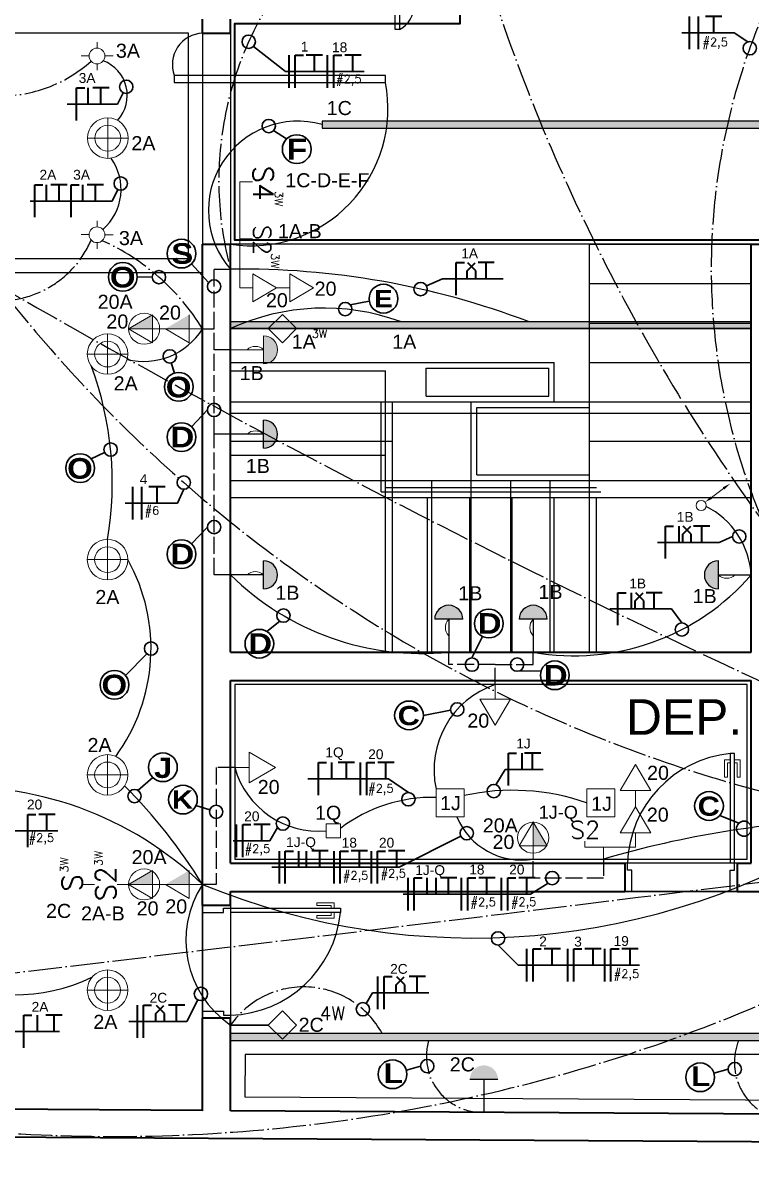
# Model space of a CAD drawing. Header units: millimetres. Extents: x 20625 to 81245, y 3427 to 18613.
# Drawn here: x 66954 to 67471, y 17053 to 17858 of the extents above; entities that cross this region are included whole.
import ezdxf
from ezdxf.enums import TextEntityAlignment as Align

# ---------------------------------------------------------------- set-up
doc = ezdxf.new("R2010")
doc.units = ezdxf.units.MM
doc.linetypes.add('ACAD_ISO02W100', pattern=[15, 12, -3])
doc.linetypes.add('ACAD_ISO04W100', pattern=[30, 24, -3, 0, -3])
for name, color, linetype, lineweight in [('01', 1, 'Continuous', 9), ('EJEL05130C', 130, 'Continuous', 30), ('EJEL0550C', 50, 'Continuous', 35), ('EJEL0580C', 80, 'Continuous', 9), ('EJEL25170C', 170, 'Continuous', 25), ('EJEL25170T', 170, 'ACAD_ISO02W100', 25), ('EJEL25170TP', 10, 'ACAD_ISO04W100', 25), ('EJEL3040C', 40, 'Continuous', 9)]:
    doc.layers.add(name, color=color, linetype=linetype, lineweight=lineweight)
for name, color, linetype in [('1-ARQ-DEMOLIR', 12, 'Continuous'), ('2-TXT-A', 7, 'Continuous'), ('3-ESPEC', 14, 'Continuous'), ('ARQ-1-ILUMINAÇÃO', 2, 'Continuous'), ('ARQ-1-TRACEJADO', 20, 'Continuous'), ('ARQ-1-VISTA-01', 1, 'Continuous'), ('ARQ-4-TXT-02', 1, 'Continuous'), ('TOP', 4, 'Continuous')]:
    doc.layers.add(name, color=color, linetype=linetype)
doc.layers.add('ARQ-1-CONSTRUÇÃO', color=7, linetype='Continuous', true_color=0x4554a5)
doc.styles.add('M_abG50', font='', dxfattribs={"width": 1.1, "height": 0.13})
doc.styles.add('ROMANSI', font='RomanS')
doc.styles.add('RSA', font='arial.ttf')
doc.styles.add('SR60', font='simplex', dxfattribs={"height": 0.15})
doc.styles.add('SR80', font='SIMPLEX', dxfattribs={"height": 0.1})
doc.styles.get('M_abG50').set_extended_font_data('Arial Black')

# ---------------------------------------------------------------- blocks, each defined once
blk = doc.blocks.new('ytfytf')
at = {"layer": 'EJEL0580C'}
for p, q in [((0, 236), (0, 134)), ((-134, 4), (-269, 4)), ((274, 0), (134, 0)), ((0, -134), (0, -240))]:
    blk.add_line(p, q, dxfattribs=at)
blk.add_circle((0, 0), 134, dxfattribs=at)
blk = doc.blocks.new('A$C358D43A7')
at = {"layer": 'EJEL0580C'}
for p, q in [((0, 0), (0, 16.9)), ((0, 16.9), (0, -16.9)), ((0, 16.9), (28.7, 0)), ((0, 0), (-15.9, 0)), ((28.7, 0), (0, -16.9))]:
    blk.add_line(p, q, dxfattribs=at)
blk = doc.blocks.new('YTFTYF')
at = {"layer": 'EJEL0580C'}
for radius in [5.5, 3.5]:
    blk.add_circle((0, 0), radius, dxfattribs=at)
blk = doc.blocks.new('guygyug')
at = {"layer": 'EJEL0580C'}
for p, q in [((0, -189), (0, 189)), ((189, 0), (-189, 0))]:
    blk.add_line(p, q, dxfattribs=at)
at = {"layer": 'EJEL3040C', "xscale": 34.45206340576645, "yscale": 34.45206340576645, "zscale": 34.45206340576645}
blk.add_blockref('YTFTYF', (0, 0), dxfattribs=at)
blk = doc.blocks.new('arandela')
at = {"layer": 'EJEL0580C'}
h = blk.add_hatch(color=256, dxfattribs=at)
h.dxf.hatch_style = 1
h.paths.add_polyline_path([(185687.41, 52504.8, 1), (185687.41, 52524.76)])
h = blk.add_hatch(color=256, dxfattribs=at)
h.dxf.hatch_style = 1
h.paths.add_polyline_path([(185687.41, 52504.8, 1), (185687.41, 52524.76)])
for p, q in [((185687.41, 52504.8), (185687.41, 52524.76)), ((185687.41, 52504.8), (185687.41, 52524.76)), ((185687.41, 52514.78), (185664.01, 52514.78)), ((185687.41, 52514.78), (185664.01, 52514.78))]:
    blk.add_line(p, q, dxfattribs=at)
for centre, radius, start, end in [((185687.41, 52514.78), 9.98, 270, 90), ((185687.41, 52514.78), 9.98, 270, 90), ((185681.56, 52508.83), 8.35, 45.52171, 134.47829)]:
    blk.add_arc(centre, radius, start, end, dxfattribs=at)
blk = doc.blocks.new('20A')
at = {"layer": 'EJEL0580C'}
h = blk.add_hatch(color=256, dxfattribs=at)
h.dxf.hatch_style = 1
h.paths.add_polyline_path([(186237.21, 52208.46), (186237.21, 52218.43), (186220.31, 52208.46)])
for p, q in [((186220.31, 52208.46), (186237.21, 52218.43)), ((186237.21, 52198.49), (186237.21, 52218.43)), ((186246.56, 52208.46), (186219.93, 52208.46)), ((186237.21, 52198.49), (186220.31, 52208.46)), ((186237.21, 52208.46), (186246.56, 52208.46)), ((186237.21, 52208.46), (186237.21, 52198.49))]:
    blk.add_line(p, q, dxfattribs=at)
blk.add_circle((186231.36, 52208.46), 11.04, dxfattribs=at)
blk = doc.blocks.new('duas emoilhadas')
at = {"layer": 'EJEL0580C'}
h = blk.add_hatch(color=256, dxfattribs=at)
h.dxf.hatch_style = 1
h.paths.add_polyline_path([(185341.01, 52808.34), (185350.99, 52808.34), (185341.01, 52825.24)])
h = blk.add_hatch(color=256, dxfattribs=at)
h.dxf.hatch_style = 1
h.paths.add_polyline_path([(185341.01, 52782.09), (185350.99, 52782.09), (185341.01, 52798.99)])
for p, q in [((185331.04, 52808.34), (185341.01, 52825.24)), ((185341.01, 52825.24), (185350.99, 52808.34)), ((185341.01, 52808.34), (185341.01, 52825.24)), ((185341.01, 52808.34), (185331.04, 52808.34)), ((185331.04, 52808.34), (185350.99, 52808.34)), ((185341.01, 52808.34), (185341.01, 52798.99)), ((185331.04, 52782.09), (185341.01, 52798.99)), ((185341.01, 52782.09), (185341.01, 52798.99)), ((185341.01, 52782.09), (185331.04, 52782.09)), ((185331.04, 52782.09), (185350.99, 52782.09)), ((185341.01, 52782.09), (185341.01, 52772.74))]:
    blk.add_line(p, q, dxfattribs=at)
blk.add_circle((185341.01, 52814.19), 11.04, dxfattribs=at)
blk = doc.blocks.new('A$C5CDA3447')
at = {"layer": 'EJEL0580C'}
blk.add_line((6.6, 0), (-6.6, 0), dxfattribs=at)
at = {"layer": 'EJEL0580C', "style": 'SR80'}
blk.add_text('S', height=21.2, rotation=270, dxfattribs=at).set_placement((6.6, 7.4))
blk = doc.blocks.new('duas tug media um simples e 2 3w')
at = {"layer": 'EJEL0580C'}
blk.add_line((185591.52, 52134.78), (185583.48, 52134.78), dxfattribs=at)
at = {"layer": 'EJEL0580C', "xscale": 0.67988, "yscale": 0.67988, "zscale": 0.67988, "rotation": 180}
blk.add_blockref('A$C5CDA3447', (185562.92, 52134.78), dxfattribs=at)
at = {"layer": 'EJEL25170T', "color": 240, "true_color": 0xed1f24, "rotation": 90}
blk.add_blockref('duas emoilhadas', (238416.75, -133206.23), dxfattribs=at)
at = {"layer": 'EJEL0580C'}
for s, height, style, p in [('3W', 5.755, 'SR60', (185572.98, 52147.9)), ('S2', 14.387, 'SR80', (185582.5, 52122.89))]:
    blk.add_text(s, height=height, rotation=90, dxfattribs=dict(at, style=style)).set_placement(p)
blk = doc.blocks.new('duas tugs baixas')
at = {"layer": 'EJEL0580C'}
blk.add_line((185944.77, 52189.99), (185944.77, 52191.17), dxfattribs=at)
at = {"layer": 'EJEL0580C', "xscale": 0.645886, "yscale": 0.645886, "zscale": 0.645886, "rotation": 90}
for p in [(185944.77, 52201.42), (185944.77, 52171.46)]:
    blk.add_blockref('A$C358D43A7', p, dxfattribs=at)
blk = doc.blocks.new('T')
at = {"layer": 'EJEL0550C', "ltscale": 0.015}
for p, q in [((10876.14, 7766.04), (10864.57, 7766.04)), ((10870.35, 7754.46), (10870.35, 7766.04))]:
    blk.add_line(p, q, dxfattribs=at)
blk = doc.blocks.new('L')
at = {"layer": 'EJEL0550C', "ltscale": 0.015}
for p, q in [((10856.71, 7742.87), (10856.71, 7766.02)), ((10856.71, 7766.02), (10862.49, 7766.02))]:
    blk.add_line(p, q, dxfattribs=at)
blk = doc.blocks.new('RETORNO CRUZADO')
at = {"layer": 'EJEL0550C', "ltscale": 0.015}
for p, q in [((13746.71, 16801.42), (13753.73, 16808.44)), ((13754.23, 16801.42), (13747.21, 16808.44)), ((13746.71, 16794.4), (13746.71, 16801.42)), ((13754.23, 16794.4), (13754.23, 16801.42))]:
    blk.add_line(p, q, dxfattribs=at)
blk = doc.blocks.new('A$C633F4938')
at = {"layer": 'EJEL0580C', "linetype": 'ByBlock', "lineweight": -2}
blk.add_line((10.5, 8.1), (22.8, 17.5), dxfattribs=at)
at = {"layer": 'EJEL0580C'}
blk.add_circle((0, 0), 5.13, dxfattribs=at)
for points in [[(21.9, 18.6), (29.5, 22.3), (23.6, 16.4)], [(11.3, 7), (3.7, 3.3), (9.6, 9.2)]]:
    blk.add_solid(points, dxfattribs=at)

msp = doc.modelspace()

# ---------------------------------------------------------------- hatches: boundary and pattern name
at = {"true_color": 0x58ba48}
h = msp.add_hatch(color=85, dxfattribs=at)
h.dxf.hatch_style = 1
h.paths.add_polyline_path([(68860.12, 17139.84), (67101.26, 17139.84), (67101.26, 17134.84), (68860.12, 17134.84)])
h = msp.add_hatch(color=85, dxfattribs=at)
h.dxf.hatch_style = 1
h.paths.add_polyline_path([(68860.12, 17139.84), (67101.26, 17139.84), (67101.26, 17134.84), (68860.12, 17134.84)])
at = {"layer": '1-ARQ-DEMOLIR', "true_color": 0xd63dce, "transparency": 33554559}
h = msp.add_hatch(color=213, dxfattribs=at)
h.dxf.hatch_style = 1
h.paths.add_polyline_path([(67166.26, 17788.3), (67166.26, 17783.3), (68166.26, 17783.3), (68166.26, 17788.3)])
h = msp.add_hatch(color=213, dxfattribs=at)
h.dxf.hatch_style = 1
h.paths.add_polyline_path([(67166.26, 17788.3), (67166.26, 17783.3), (68166.26, 17783.3), (68166.26, 17788.3)])
at = {"layer": '1-ARQ-DEMOLIR', "true_color": 0x4d759d}
h = msp.add_hatch(color=155, dxfattribs=at)
h.dxf.hatch_style = 1
h.paths.add_polyline_path([(67471.26, 17645.8), (67143.06, 17645.8), (67148.06, 17640.8), (67471.26, 17640.8)])
h.paths.add_polyline_path([(67143.06, 17645.8), (67132.99, 17645.8), (67127.99, 17640.8), (67148.06, 17640.8)])
h.paths.add_polyline_path([(67132.99, 17645.8), (67101.26, 17645.8), (67101.26, 17640.8), (67127.99, 17640.8)])
h.paths.add_polyline_path([(67099.49, 17637.74), (67121.59, 17637.74), (67121.59, 17658.35), (67099.49, 17658.35)], flags=9)
h = msp.add_hatch(color=155, dxfattribs=at)
h.dxf.hatch_style = 1
h.paths.add_polyline_path([(67471.26, 17645.8), (67143.06, 17645.8), (67148.06, 17640.8), (67471.26, 17640.8)])
h.paths.add_polyline_path([(67143.06, 17645.8), (67132.99, 17645.8), (67127.99, 17640.8), (67148.06, 17640.8)])
h.paths.add_polyline_path([(67132.99, 17645.8), (67101.26, 17645.8), (67101.26, 17640.8), (67127.99, 17640.8)])
h.paths.add_polyline_path([(67099.49, 17637.74), (67121.59, 17637.74), (67121.59, 17658.35), (67099.49, 17658.35)], flags=9)
at = {"layer": '1-ARQ-DEMOLIR', "true_color": 0x939598}
h = msp.add_hatch(color=252, dxfattribs=at)
h.dxf.hatch_style = 1
h.paths.add_polyline_path([(67124.65, 17555.82, 1), (67124.65, 17575.78)])
h = msp.add_hatch(color=252, dxfattribs=at)
h.dxf.hatch_style = 1
h.paths.add_polyline_path([(67124.65, 17555.82, 1), (67124.65, 17575.78)])
h = msp.add_hatch(color=252, dxfattribs=at)
h.dxf.hatch_style = 1
h.paths.add_polyline_path([(67124.65, 17455.82, 1), (67124.65, 17475.78)])
h = msp.add_hatch(color=252, dxfattribs=at)
h.dxf.hatch_style = 1
h.paths.add_polyline_path([(67124.65, 17455.82, 1), (67124.65, 17475.78)])
h = msp.add_hatch(color=252, dxfattribs=at)
h.dxf.hatch_style = 1
h.paths.add_polyline_path([(67447.86, 17455.82, -1), (67447.86, 17475.78)])
h = msp.add_hatch(color=252, dxfattribs=at)
h.dxf.hatch_style = 1
h.paths.add_polyline_path([(67447.86, 17455.82, -1), (67447.86, 17475.78)])
h = msp.add_hatch(color=252, dxfattribs=at)
h.dxf.hatch_style = 1
h.paths.add_polyline_path([(67266.24, 17434.2, 1), (67246.27, 17434.2)])
h = msp.add_hatch(color=252, dxfattribs=at)
h.dxf.hatch_style = 1
h.paths.add_polyline_path([(67266.24, 17434.2, 1), (67246.27, 17434.2)])
h = msp.add_hatch(color=252, dxfattribs=at)
h.dxf.hatch_style = 1
h.paths.add_polyline_path([(67326.24, 17434.2, 1), (67306.27, 17434.2)])
h = msp.add_hatch(color=252, dxfattribs=at)
h.dxf.hatch_style = 1
h.paths.add_polyline_path([(67326.24, 17434.2, 1), (67306.27, 17434.2)])
at = {"layer": '3-ESPEC', "true_color": 0x939598}
h = msp.add_hatch(color=252, dxfattribs=at)
h.dxf.hatch_style = 1
h.paths.add_polyline_path([(67291.25, 17107.19, 1), (67271.29, 17107.19)])
at = {"layer": 'EJEL0580C'}
h = msp.add_hatch(color=256, dxfattribs=at)
h.dxf.hatch_style = 1
h.paths.add_polyline_path([(67124.65, 17555.82, 1), (67124.65, 17575.78)])
h = msp.add_hatch(color=256, dxfattribs=at)
h.dxf.hatch_style = 1
h.paths.add_polyline_path([(67124.65, 17555.82, 1), (67124.65, 17575.78)])
h = msp.add_hatch(color=256, dxfattribs=at)
h.dxf.hatch_style = 1
h.paths.add_polyline_path([(67124.65, 17455.82, 1), (67124.65, 17475.78)])
h = msp.add_hatch(color=256, dxfattribs=at)
h.dxf.hatch_style = 1
h.paths.add_polyline_path([(67124.65, 17455.82, 1), (67124.65, 17475.78)])
h = msp.add_hatch(color=256, dxfattribs=at)
h.dxf.hatch_style = 1
h.paths.add_polyline_path([(67447.86, 17475.78, 1), (67447.86, 17455.82)])
h = msp.add_hatch(color=256, dxfattribs=at)
h.dxf.hatch_style = 1
h.paths.add_polyline_path([(67447.86, 17475.78, 1), (67447.86, 17455.82)])
h = msp.add_hatch(color=256, dxfattribs=at)
h.dxf.hatch_style = 1
h.paths.add_polyline_path([(67266.24, 17434.2, 1), (67246.27, 17434.2)])
h = msp.add_hatch(color=256, dxfattribs=at)
h.dxf.hatch_style = 1
h.paths.add_polyline_path([(67266.24, 17434.2, 1), (67246.27, 17434.2)])
h = msp.add_hatch(color=256, dxfattribs=at)
h.dxf.hatch_style = 1
h.paths.add_polyline_path([(67326.24, 17434.2, 1), (67306.27, 17434.2)])
h = msp.add_hatch(color=256, dxfattribs=at)
h.dxf.hatch_style = 1
h.paths.add_polyline_path([(67291.25, 17107.19, 1), (67271.29, 17107.19)])

# ---------------------------------------------------------------- linework, layer by layer
at = {"color": 85, "true_color": 0x58ba48}
msp.add_line((67101.26, 17134.84), (68860.49, 17134.84), dxfattribs=at)
msp.add_line((67101.26, 17134.84), (68860.49, 17134.84), dxfattribs=at)
msp.add_line((67101.26, 17134.84), (68860.49, 17134.84), dxfattribs=at)
msp.add_lwpolyline([(67101.26, 17134.84), (68860.12, 17134.84), (68860.12, 17139.84), (67101.26, 17139.84)], close=True, dxfattribs=at)
at = {"layer": '01', "color": 252, "true_color": 0x939598}
for points in [[(67456.26, 17332.3), (67454.26, 17332.3), (67454.26, 17322.05), (67452.26, 17322.05), (67452.26, 17334.3), (67456.26, 17334.3)], [(67459.26, 17332.3), (67461.26, 17332.3), (67461.26, 17322.05), (67463.26, 17322.05), (67463.26, 17334.3), (67459.26, 17334.3)], [(67172.76, 17228.8), (67172.76, 17230.8), (67162.51, 17230.8), (67162.51, 17232.8), (67174.76, 17232.8), (67174.76, 17228.8)], [(67172.76, 17225.8), (67172.76, 17223.8), (67162.51, 17223.8), (67162.51, 17221.8), (67174.76, 17221.8), (67174.76, 17225.8)]]:
    msp.add_lwpolyline(points, dxfattribs=at)
at = {"layer": '1-ARQ-DEMOLIR', "color": 155, "true_color": 0x4d759d}
msp.add_line((67101.26, 17640.8), (67471.26, 17640.8), dxfattribs=at)
msp.add_line((67101.26, 17640.8), (67471.26, 17640.8), dxfattribs=at)
at = {"layer": '1-ARQ-DEMOLIR', "color": 252, "true_color": 0x939598}
for p, q in [((67124.65, 17555.82), (67124.65, 17575.78)), ((67124.65, 17555.82), (67124.65, 17575.78)), ((67124.65, 17565.8), (67101.26, 17565.8)), ((67124.65, 17565.8), (67101.26, 17565.8)), ((67124.65, 17455.82), (67124.65, 17475.78)), ((67124.65, 17455.82), (67124.65, 17475.78)), ((67447.86, 17455.82), (67447.86, 17475.78)), ((67447.86, 17455.82), (67447.86, 17475.78)), ((67124.65, 17465.8), (67101.26, 17465.8)), ((67124.65, 17465.8), (67101.26, 17465.8)), ((67447.86, 17465.8), (67471.26, 17465.8)), ((67447.86, 17465.8), (67471.26, 17465.8)), ((67266.24, 17434.2), (67246.27, 17434.2)), ((67266.24, 17434.2), (67246.27, 17434.2)), ((67256.26, 17434.2), (67256.26, 17410.8)), ((67256.26, 17434.2), (67256.26, 17410.8)), ((67326.24, 17434.2), (67306.27, 17434.2)), ((67326.24, 17434.2), (67306.27, 17434.2)), ((67316.26, 17434.2), (67316.26, 17410.8)), ((67316.26, 17434.2), (67316.26, 17410.8))]:
    msp.add_line(p, q, dxfattribs=at)
at = {"layer": '1-ARQ-DEMOLIR', "color": 213, "true_color": 0xd63dce, "transparency": 33554559}
msp.add_lwpolyline([(67166.26, 17783.3), (68166.26, 17783.3), (68166.26, 17788.3), (67166.26, 17788.3)], close=True, dxfattribs=at)
at = {"layer": '1-ARQ-DEMOLIR', "color": 155, "true_color": 0x4d759d}
msp.add_lwpolyline([(67471.26, 17640.8), (67101.26, 17640.8), (67101.26, 17645.8), (67471.26, 17645.8)], close=True, dxfattribs=at)
msp.add_lwpolyline([(67471.26, 17640.8), (67101.26, 17640.8), (67101.26, 17645.8), (67471.26, 17645.8)], close=True, dxfattribs=at)
at = {"layer": '1-ARQ-DEMOLIR', "color": 252, "true_color": 0x939598}
for centre, start, end in [((67124.65, 17565.8), 270, 90), ((67124.65, 17565.8), 270, 90), ((67124.65, 17465.8), 270, 90), ((67124.65, 17465.8), 270, 90), ((67447.86, 17465.8), 90, 270), ((67447.86, 17465.8), 90, 270), ((67256.26, 17434.2), 0, 180), ((67256.26, 17434.2), 0, 180), ((67316.26, 17434.2), 0, 180), ((67316.26, 17434.2), 0, 180)]:
    msp.add_arc(centre, 9.98, start, end, dxfattribs=at)
at = {"layer": '3-ESPEC', "color": 252, "true_color": 0x939598}
for p, q in [((67101.26, 17640.8), (67127.99, 17640.8)), ((67291.25, 17107.19), (67271.29, 17107.19)), ((67291.25, 17107.19), (67271.29, 17107.19)), ((67281.27, 17107.19), (67281.27, 17083.79))]:
    msp.add_line(p, q, dxfattribs=at)
at = {"layer": 'ARQ-1-CONSTRUÇÃO', "color": 252, "true_color": 0x939598}
msp.add_line((67471.26, 17700.8), (67101.26, 17700.76), dxfattribs=at)
at = {"layer": 'ARQ-1-ILUMINAÇÃO', "color": 252, "true_color": 0x939598}
msp.add_lwpolyline([(67104.26, 17263.8), (67468.26, 17263.8), (67468.26, 17387.8), (67104.26, 17387.8)], close=True, dxfattribs=at)
at = {"layer": 'ARQ-1-TRACEJADO', "color": 252, "true_color": 0x939598}
for p, q in [((67356.26, 17410.8), (67356.26, 17700.8)), ((67356.26, 17700.8), (67471.26, 17700.8)), ((67356.26, 17672.8), (67471.26, 17672.8)), ((67356.26, 17644.8), (67471.26, 17644.8)), ((67356.26, 17616.8), (67471.26, 17616.8)), ((67356.26, 17588.8), (67471.26, 17588.8)), ((67356.26, 17560.8), (67471.26, 17560.8)), ((67272.26, 17532.8), (67471.26, 17532.8)), ((67272.26, 17527.8), (67361.26, 17527.8)), ((67300.26, 17410.8), (67300.26, 17532.8)), ((67328.26, 17410.8), (67328.26, 17532.8)), ((67272.26, 17524.8), (67364.26, 17524.8))]:
    msp.add_line(p, q, dxfattribs=at)
for centre, radius, start, end in [((67213.15, 17869.63), 18.14, 296.54474, 3.57967), ((67082.19, 17828.47), 22.31, 92.40273, 200.21713), ((67115.59, 17797.16), 97.46, 261.54208, 11.00398), ((67464.1, 17258.3), 80.88, 95.56431, 178.22873), ((67098.76, 17233.64), 80.88, 271.77127, 354.43569)]:
    msp.add_arc(centre, radius, start, end, dxfattribs=at)
at = {"layer": 'ARQ-1-VISTA-01', "color": 252, "true_color": 0x939598}
for p, q in [((67071.26, 17850.76), (66202.37, 17850.76)), ((66202.31, 17680.76), (67081.26, 17680.76)), ((66202.31, 17680.76), (67081.26, 17680.76)), ((66232.31, 17680.76), (67081.26, 17680.76)), ((67101.26, 17616.8), (67331.26, 17616.8)), ((67331.26, 17588.8), (67331.26, 17616.8)), ((67101.26, 17610.8), (67211.26, 17610.8)), ((67101.26, 17610.8), (67211.26, 17610.8)), ((67211.26, 17410.8), (67211.26, 17610.8)), ((67211.26, 17410.8), (67211.26, 17610.8)), ((67240.26, 17592.8), (67240.26, 17612.8)), ((67240.26, 17612.8), (67327.26, 17612.8)), ((67327.26, 17592.8), (67327.26, 17612.8)), ((67240.26, 17592.8), (67327.26, 17592.8)), ((67101.26, 17588.8), (67356.26, 17588.8)), ((67208.26, 17524.8), (67208.26, 17588.8)), ((67211.26, 17527.8), (67211.26, 17588.8)), ((67216.26, 17410.8), (67216.26, 17588.8)), ((67272.26, 17410.8), (67272.26, 17588.8)), ((67276.26, 17536.8), (67276.26, 17584.8)), ((67276.26, 17584.8), (67356.26, 17584.8)), ((67101.26, 17580.8), (67471.26, 17580.8)), ((67101.26, 17580.8), (67471.26, 17580.8)), ((67101.26, 17560.8), (67216.26, 17560.8)), ((67101.26, 17550.8), (67211.26, 17550.8)), ((67101.26, 17550.8), (67211.26, 17550.8)), ((67276.26, 17536.8), (67356.26, 17536.8)), ((67101.26, 17532.8), (67272.26, 17532.8)), ((67211.26, 17527.8), (67272.26, 17527.8)), ((67244.26, 17410.8), (67244.26, 17532.8)), ((67101.26, 17520.8), (67471.26, 17520.8)), ((67101.26, 17520.8), (67471.26, 17520.8)), ((67208.26, 17524.8), (67272.26, 17524.8)), ((67241.26, 17410.8), (67241.26, 17520.8)), ((67241.26, 17410.8), (67241.26, 17520.8)), ((67271.26, 17410.8), (67271.26, 17520.8)), ((67271.26, 17410.8), (67271.26, 17520.8)), ((67301.26, 17410.8), (67301.26, 17520.8)), ((67301.26, 17410.8), (67301.26, 17520.8)), ((67331.26, 17410.8), (67331.26, 17520.8)), ((67331.26, 17410.8), (67331.26, 17520.8)), ((67361.26, 17410.8), (67361.26, 17520.8)), ((67361.26, 17410.8), (67361.26, 17520.8))]:
    msp.add_line(p, q, dxfattribs=at)
for points in [[(66209.07, 17850.76), (66209.07, 17690.76), (67071.26, 17690.76)], [(66522.03, 17690.76), (67071.26, 17690.76), (67071.26, 17850.76), (66522.03, 17850.76)], [(66522.03, 17690.76), (67071.26, 17690.76), (67071.26, 17850.76), (66522.03, 17850.76)], [(67071.26, 17690.76), (67071.26, 17850.76)]]:
    msp.add_lwpolyline(points, dxfattribs=at)
msp.add_lwpolyline([(67111.5, 17124.84), (67111.32, 17094.78), (68850.18, 17084.45), (68850.43, 17124.84)], close=True, dxfattribs=at)
msp.add_lwpolyline([(67111.5, 17124.84), (67111.32, 17094.78), (68850.18, 17084.45), (68850.43, 17124.84)], close=True, dxfattribs=at)
msp.add_lwpolyline([(67111.5, 17124.84), (67111.32, 17094.78), (68850.18, 17084.45), (68850.43, 17124.84)], close=True, dxfattribs=at)
at = {"layer": 'ARQ-4-TXT-02', "color": 252, "true_color": 0x939598}
for p, q in [((67081.26, 17850.76), (67081.26, 17820.76)), ((67081.26, 17850.76), (67081.26, 17700.76)), ((67081.26, 17850.76), (67081.26, 17700.76)), ((67101.26, 17850.76), (67101.26, 17820.76)), ((67101.26, 17850.76), (67101.26, 17700.76)), ((67101.26, 17850.76), (67101.26, 17700.76)), ((67081.26, 17815.76), (67081.26, 17700.76)), ((67101.26, 17815.76), (67101.26, 17700.76)), ((67461.26, 17260.8), (67381.26, 17260.8)), ((67461.26, 17260.8), (67381.26, 17260.8)), ((67461.26, 17260.8), (67381.26, 17260.8)), ((67381.26, 17240.8), (67461.26, 17240.8)), ((67461.26, 17240.8), (67381.26, 17240.8)), ((67461.26, 17240.8), (67381.26, 17240.8)), ((67081.26, 17150.8), (67081.26, 17230.8)), ((67081.26, 17230.8), (67081.26, 17150.8)), ((67081.26, 17230.8), (67081.26, 17150.8)), ((67101.26, 17230.8), (67101.26, 17150.8)), ((67101.26, 17230.8), (67101.26, 17150.8)), ((67101.26, 17230.8), (67101.26, 17150.8))]:
    msp.add_line(p, q, dxfattribs=at)
for points in [[(67218.26, 17853.4), (67218.26, 17933.4), (67221.26, 17933.4), (67221.26, 17853.4), (67218.26, 17853.4)], [(67061.26, 17815.76), (67211.26, 17815.76), (67211.26, 17820.76), (67061.26, 17820.76), (67061.26, 17815.76)], [(67459.26, 17338.8), (67456.26, 17338.8), (67456.26, 17260.8)], [(67456.26, 17240.8), (67456.26, 17255.8), (67459.26, 17255.8), (67459.26, 17338.8)], [(67386.26, 17240.8), (67386.26, 17255.8), (67383.26, 17255.8), (67383.26, 17260.8)], [(67081.26, 17225.8), (67096.26, 17225.8), (67096.26, 17228.8), (67179.26, 17228.8)], [(67179.26, 17228.8), (67179.26, 17225.8), (67101.26, 17225.8)], [(67081.26, 17155.8), (67096.26, 17155.8), (67096.26, 17152.8), (67101.26, 17152.8)]]:
    msp.add_lwpolyline(points, dxfattribs=at)
at = {"layer": 'EJEL05130C'}
for p, q in [((67458.96, 17851.11), (67421.84, 17851.11)), ((67468.7, 17844.63), (67458.96, 17851.11)), ((67140.22, 17823.66), (67117.44, 17841.38)), ((67196.19, 17823.66), (67140.22, 17823.66)), ((67020.91, 17800.31), (67024.97, 17808.45)), ((66985.06, 17800.31), (67020.91, 17800.31)), ((67131.79, 17781.56), (67141.03, 17775.64)), ((67017, 17731.53), (67021.05, 17739.68)), ((66958.89, 17731.53), (67017, 17731.53)), ((67085.59, 17673.49), (67073.44, 17686.82)), ((67240.42, 17671.29), (67251.93, 17676.22)), ((67251.93, 17676.22), (67294.88, 17676.22)), ((67186.31, 17657.74), (67199.82, 17660.24)), ((67084.76, 17583.01), (67073.5, 17571.07)), ((67067.98, 17526.66), (67063.41, 17516.8)), ((67063.41, 17516.8), (67026.29, 17516.8)), ((67084.76, 17499.76), (67073.5, 17487.82)), ((67448.3, 17488.92), (67404.56, 17488.92)), ((67457.93, 17493.08), (67448.3, 17488.92)), ((67414.51, 17441.56), (67370.77, 17441.56)), ((67421.92, 17431.72), (67414.51, 17441.56)), ((67126.96, 17425.62), (67136.31, 17432.8)), ((67272.76, 17406.73), (67280.25, 17422.03)), ((67026.56, 17394.25), (67041.71, 17409.74)), ((67306.54, 17397.56), (67321.9, 17397.4)), ((67238.26, 17365.93), (67257.58, 17369.61)), ((67289.68, 17316.63), (67296.33, 17327.57)), ((67323.37, 17327.57), (67296.33, 17327.57)), ((67045.91, 17321.85), (67035.38, 17312.63)), ((67213.41, 17320.84), (67156.24, 17320.84)), ((67227.55, 17311.05), (67213.41, 17320.84)), ((67448.79, 17294.71), (67462.4, 17289.31)), ((67134.66, 17286.18), (67129.02, 17276.69)), ((66978.44, 17283.94), (66914.15, 17283.94)), ((67264.73, 17280.18), (67220.99, 17257.96)), ((67129.02, 17276.69), (67103.1, 17276.69)), ((67220.99, 17257.96), (67130.52, 17257.96)), ((67326.85, 17246.59), (67314.45, 17238.88)), ((67314.45, 17238.88), (67223.98, 17238.88)), ((67291.28, 17202.65), (67305.56, 17188.32)), ((67391.72, 17188.32), (67305.56, 17188.32)), ((67197.64, 17161.14), (67202.15, 17168.8)), ((67242, 17168.8), (67202.15, 17168.8)), ((67070.09, 17148.28), (67078.02, 17163.7)), ((67028.9, 17148.28), (67070.09, 17148.28)), ((66946.63, 17141.21), (66979.72, 17141.21)), ((67236.24, 17116.64), (67226.15, 17113.71)), ((67454.76, 17114.5), (67444.67, 17111.56))]:
    msp.add_line(p, q, dxfattribs=at)
at = {"layer": 'EJEL05130C', "ltscale": 0.001}
for p, q in [((67034.94, 17677.59), (67045.63, 17677.4)), ((67059.13, 17616.49), (67061.39, 17609.22)), ((67002.14, 17548.24), (67011.72, 17552.83)), ((67076.66, 17301.78), (67086.48, 17298.78))]:
    msp.add_line(p, q, dxfattribs=at)
at = {"layer": 'EJEL05130C', "ltscale": 0.35}
for p, q in [((67138.02, 17650.84), (67127.99, 17640.8)), ((67148.06, 17640.8), (67138.02, 17650.84)), ((67101.26, 17640.8), (67127.99, 17640.8)), ((67127.99, 17640.8), (67138.02, 17630.76)), ((67138.02, 17630.76), (67148.06, 17640.8)), ((67138.02, 17155.84), (67127.99, 17145.8)), ((67138.02, 17155.84), (67127.99, 17145.8)), ((67148.06, 17145.8), (67138.02, 17155.84)), ((67148.06, 17145.8), (67138.02, 17155.84)), ((67101.26, 17145.8), (67127.99, 17145.8)), ((67101.26, 17145.8), (67127.99, 17145.8)), ((67127.99, 17145.8), (67138.02, 17135.76)), ((67127.99, 17145.8), (67138.02, 17135.76)), ((67138.02, 17135.76), (67148.06, 17145.8)), ((67138.02, 17135.76), (67148.06, 17145.8))]:
    msp.add_line(p, q, dxfattribs=at)
at = {"layer": 'EJEL05130C'}
for centre in [(67114.11, 17844.75), (67470.13, 17840.11), (67027.09, 17812.7), (67128.34, 17784.81), (67023.17, 17743.92), (67050.37, 17677.4), (67089.5, 17670.8), (67236.3, 17668.93), (67182.68, 17654.68), (67058.06, 17621.11), (67089.5, 17583.01), (67016, 17554.88), (67067.98, 17531.4), (67089.5, 17499.76), (67462.67, 17493.08), (67138.82, 17436.83), (67421.92, 17426.97), (67044.7, 17413.42), (67272.76, 17401.99), (67304.83, 17401.99), (67262.29, 17370.18), (67032.96, 17308.55), (67227.55, 17306.3), (67288.24, 17312.11), (67091.01, 17297.39), (67138.43, 17289.06), (67269.04, 17282.17), (67329.8, 17250.3), (67291.28, 17207.39), (67080.19, 17167.92), (67195.23, 17157.05), (67240.99, 17116.64), (67459.5, 17114.5)]:
    msp.add_circle(centre, 4.74, dxfattribs=at)
at = {"layer": 'EJEL05130C', "ltscale": 0.001}
for centre, radius in [((67148.26, 17768.42), 10.22), ((67066.32, 17694.16), 10.22), ((67024.72, 17677.59), 10.22), ((67209.87, 17662.11), 10.22), ((67064.42, 17599.46), 10.22), ((67066.39, 17563.73), 10.22), ((66994.33, 17541.66), 10.22), ((67066.39, 17480.48), 10.22), ((67284.74, 17431.21), 10.22), ((67121.71, 17416.85), 10.22), ((67018.75, 17387.66), 10.22), ((67331.68, 17394.43), 10.22), ((67228.04, 17365.93), 10.22), ((67053.16, 17329.05), 10.22), ((67067.38, 17306.08), 10.22), ((67441.2, 17301.55), 10.22), ((67466.03, 17285.41), 5.33), ((67216.34, 17110.86), 10.22), ((67434.86, 17108.71), 10.22)]:
    msp.add_circle(centre, radius, dxfattribs=at)
at = {"layer": 'EJEL0550C', "ltscale": 0.015}
for p, q in [((67427.23, 17839.54), (67427.23, 17862.69)), ((67433.77, 17839.54), (67433.77, 17862.69)), ((67142.82, 17812.06), (67142.82, 17835.21)), ((67170.14, 17812.08), (67170.14, 17835.23)), ((67000.08, 17800.31), (67000.08, 17811.88)), ((66970.33, 17731.53), (66970.33, 17743.11)), ((66996.17, 17731.53), (66996.17, 17743.11)), ((67031.68, 17505.23), (67031.68, 17528.37)), ((67038.23, 17505.23), (67038.23, 17528.37)), ((67419.9, 17488.92), (67419.9, 17500.5)), ((67386.11, 17441.56), (67386.11, 17453.14)), ((67308.37, 17327.57), (67308.37, 17339.14)), ((67173.27, 17320.84), (67173.27, 17332.42)), ((67193.63, 17309.25), (67193.63, 17332.4)), ((67105.54, 17265.12), (67105.54, 17288.27)), ((67135.9, 17246.38), (67135.9, 17269.53)), ((67149.78, 17257.96), (67149.78, 17269.53)), ((67155.15, 17257.96), (67155.15, 17269.53)), ((67174.82, 17246.38), (67174.82, 17269.53)), ((67201.28, 17246.37), (67201.28, 17269.51)), ((67227.46, 17227.31), (67227.46, 17250.46)), ((67240.84, 17238.88), (67240.84, 17250.46)), ((67247.31, 17238.88), (67247.31, 17250.46)), ((67265.42, 17227.29), (67265.42, 17250.44)), ((67293.81, 17227.29), (67293.81, 17250.44)), ((67311.84, 17176.74), (67311.84, 17199.89)), ((67340.79, 17176.74), (67340.79, 17199.89)), ((67367.1, 17176.74), (67367.1, 17199.89)), ((67205.9, 17157.22), (67205.9, 17180.37)), ((67034.99, 17136.71), (67034.99, 17159.86)), ((66964.07, 17141.19), (66964.07, 17152.77))]:
    msp.add_line(p, q, dxfattribs=at)
at = {"layer": 'EJEL0580C'}
for p, q in [((67014, 17780.72), (67014, 17771.72)), ((67107.84, 17745.23), (67107.74, 17736.66)), ((67116.86, 17745.23), (67107.84, 17745.23)), ((67107.74, 17718.86), (67107.74, 17736.66)), ((67107.74, 17696.35), (67107.74, 17718.86)), ((67116.76, 17704.56), (67107.74, 17704.56)), ((67107.74, 17696.35), (67107.74, 17669.73)), ((67107.74, 17683.04), (67101.26, 17683.04)), ((67107.74, 17669.73), (67107.74, 17683.04)), ((67117.08, 17669.73), (67117.08, 17679.7)), ((67117.08, 17679.7), (67117.08, 17659.75)), ((67117.08, 17679.7), (67133.98, 17669.73)), ((67143.33, 17679.7), (67143.33, 17659.75)), ((67143.33, 17679.7), (67160.23, 17669.73)), ((67117.08, 17669.73), (67107.74, 17669.73)), ((67133.98, 17669.73), (67117.08, 17659.75)), ((67143.33, 17669.73), (67133.98, 17669.73)), ((67160.23, 17669.73), (67143.33, 17659.75)), ((67013.83, 17627.26), (67013.83, 17618.26)), ((67124.65, 17555.82), (67124.65, 17575.78)), ((67124.65, 17555.82), (67124.65, 17575.78)), ((67124.65, 17565.8), (67101.26, 17565.8)), ((67124.65, 17565.8), (67101.26, 17565.8)), ((67124.65, 17455.82), (67124.65, 17475.78)), ((67124.65, 17455.82), (67124.65, 17475.78)), ((67124.65, 17465.8), (67101.26, 17465.8)), ((67124.65, 17465.8), (67101.26, 17465.8)), ((67447.86, 17465.8), (67471.26, 17465.8)), ((67447.86, 17465.8), (67471.26, 17465.8)), ((67256.26, 17434.2), (67256.26, 17410.8)), ((67316.26, 17434.2), (67316.26, 17410.8)), ((67352.94, 17272.22), (67352.94, 17276.49)), ((67352.94, 17272.22), (67388.94, 17272.22)), ((67388.94, 17272.22), (67366.26, 17272.22)), ((67366.26, 17272.22), (67366.26, 17263.8)), ((67281.27, 17107.19), (67281.27, 17083.79))]:
    msp.add_line(p, q, dxfattribs=at)
for points in [[(67247.26, 17313.81), (67247.26, 17293.81), (67267.26, 17293.81), (67267.26, 17313.81)], [(67354.26, 17313.8), (67354.26, 17293.8), (67374.26, 17293.8), (67374.26, 17313.8)]]:
    msp.add_lwpolyline(points, close=True, dxfattribs=at)
msp.add_lwpolyline([(67169.26, 17288.8), (67169.26, 17278.8), (67179.26, 17278.8), (67179.26, 17288.8), (67169.26, 17288.8)], dxfattribs=at)
for centre, radius, start, end in [((67124.65, 17565.8), 9.98, 270, 90), ((67124.65, 17565.8), 9.98, 270, 90), ((67118.8, 17559.84), 8.35, 45.52171, 134.47829), ((67124.65, 17465.8), 9.98, 270, 90), ((67124.65, 17465.8), 9.98, 270, 90), ((67447.86, 17465.8), 9.98, 90, 270), ((67447.86, 17465.8), 9.98, 90, 270), ((67118.8, 17459.84), 8.35, 45.52171, 134.47829), ((67453.71, 17471.76), 8.35, 225.52171, 314.47829), ((67256.26, 17434.2), 9.98, 0, 180), ((67256.26, 17434.2), 9.98, 0, 180), ((67262.21, 17428.35), 8.35, 135.52171, 224.47829), ((67322.21, 17428.35), 8.35, 135.52171, 224.47829)]:
    msp.add_arc(centre, radius, start, end, dxfattribs=at)
at = {"layer": 'EJEL25170C'}
for centre, radius, start, end in [((67319.56, 17829.98), 209.95, 348.55063, 47.92873), ((67001.45, 17806.56), 26.36, 317.75723, 69.20142), ((67148.88, 17724.86), 63.38, 74.08615, 221.28397), ((66985.31, 17739.88), 38.08, 311.43048, 35.50034), ((67109.9, 17112.55), 570.56, 69.16627, 90.86782), ((67167.61, 17497.32), 158.09, 69.92854, 114.81921), ((67039.61, 17666.41), 48.91, 255.94581, 328.36766), ((66776.76, 17531.04), 240.42, 350.42027, 20.16995), ((67412.26, 17461.79), 59.13, 3.88882, 62.96942), ((66915.18, 17413.42), 129.52, 323.73734, 29.20145), ((67237.34, 17603.4), 193.52, 225.31707, 275.60962), ((67345.16, 17575.25), 166.97, 260.03073, 319.04258), ((67309.49, 17327.4), 63.7, 108.51806, 192.32211), ((67163.93, 17345.55), 61.98, 195.67939, 274.9303), ((66909.79, 17068.05), 246.97, 46.03043, 94.30335), ((66761.13, 17049.38), 375.58, 31.53308, 45.17254), ((67301.79, 17153.38), 159.31, 70.77093, 102.51804), ((67244.98, 17198.88), 108.82, 88.79971, 127.15171), ((67308, 17312.95), 49.84, 202.59008, 279.53572), ((67273.81, 17713.27), 505.57, 247.61305, 302.27297), ((67566.26, 16581.58), 710.94, 92.01546, 106.33921), ((67142.32, 17206.01), 72.89, 146.91558, 235.70428), ((66948.58, 17291.27), 123.92, 242.4443, 295.92496)]:
    msp.add_arc(centre, radius, start, end, dxfattribs=at)
at = {"layer": 'EJEL25170T'}
for p, q in [((67089.5, 17640.76), (67089.5, 17683.04)), ((67089.5, 17683.04), (67101.26, 17683.04)), ((67081.26, 17640.76), (67089.5, 17640.76)), ((67089.5, 17565.8), (67089.5, 17640.76)), ((67101.26, 17625.8), (67089.5, 17625.8)), ((67089.5, 17465.8), (67089.5, 17565.8)), ((67101.26, 17565.8), (67089.5, 17565.8)), ((67101.26, 17465.8), (67089.5, 17465.8)), ((67256.26, 17401.99), (67256.26, 17410.8)), ((67316.26, 17401.99), (67316.26, 17410.8)), ((67289.26, 17401.99), (67256.26, 17401.99)), ((67289.26, 17387.8), (67289.26, 17401.99)), ((67289.26, 17401.99), (67316.26, 17401.99)), ((67104.26, 17328.8), (67091.01, 17328.8)), ((67091.01, 17328.8), (67091.01, 17245.8)), ((67316.26, 17250.3), (67316.26, 17263.8)), ((67366.26, 17263.8), (67366.26, 17250.3)), ((67091.01, 17245.8), (67081.26, 17245.8)), ((67366.26, 17250.3), (67316.26, 17250.3))]:
    msp.add_line(p, q, dxfattribs=at)
at = {"layer": 'EJEL25170TP'}
for centre, radius, start, end in [((70401.08, 23679.83), 6935.8, 231.273943, 246.872706), ((67741.28, 18297.47), 1019.91, 187.98429, 266.37928), ((68587.31, 18307.05), 1368.4, 190.36911, 228.29229), ((67903.44, 17683.7), 460.66, 139.45466, 240.53866), ((67333.51, 17745.95), 240.63, 145.06104, 195.15621), ((66937.37, 17903.48), 97.28, 227.25526, 311.74923), ((66936.3, 17732.21), 71.73, 203.39509, 336.6778), ((66944.01, 17556.41), 161.09, 31.57407, 65.78899), ((53130.63, 133241.51), 116878.08, 276.3957544, 277.1493695), ((67017.88, 18241.76), 1175.12, 259.3765, 304.26779), ((67153.25, 17109.59), 63.36, 28.51414, 145.14752), ((67280.14, 17123.53), 39.75, 163.46511, 271.63222), ((67500.9, 17119.37), 41.68, 158.21132, 241.88951)]:
    msp.add_arc(centre, radius, start, end, dxfattribs=at)
at = {"layer": 'TOP', "color": 252, "lineweight": 35, "true_color": 0x939598}
for p, q in [((67081.26, 17850.76), (67081.26, 17860.76)), ((67081.26, 17850.76), (67081.26, 17860.76)), ((67081.26, 17850.76), (67081.26, 17860.76)), ((67101.26, 17850.76), (67101.26, 17860.76)), ((67101.26, 17850.76), (67101.26, 17860.76)), ((67101.26, 17850.76), (67101.26, 17860.76)), ((67081.26, 17850.76), (67101.26, 17850.76)), ((67081.26, 17850.76), (67101.26, 17850.76)), ((67081.26, 17850.76), (67101.26, 17850.76)), ((67081.26, 17230.8), (67081.26, 17700.76)), ((67081.26, 17700.76), (67101.26, 17700.76)), ((67081.26, 17230.8), (67081.26, 17700.76)), ((67081.26, 17700.76), (67101.26, 17700.76)), ((67081.26, 17230.8), (67081.26, 17700.76)), ((67081.26, 17700.76), (67101.26, 17700.76)), ((67101.26, 17410.8), (67101.26, 17700.76)), ((67101.26, 17410.8), (67101.26, 17700.76)), ((67101.26, 17410.8), (67101.26, 17700.76)), ((67471.26, 17410.8), (67471.26, 17700.8)), ((67471.26, 17700.8), (67501.26, 17700.8)), ((67471.26, 17410.8), (67471.26, 17700.8)), ((67471.26, 17700.8), (67501.26, 17700.8)), ((67471.26, 17410.8), (67471.26, 17700.8)), ((67471.26, 17700.8), (67501.26, 17700.8)), ((67101.26, 17410.8), (67471.26, 17410.8)), ((67101.26, 17410.8), (67471.26, 17410.8)), ((67101.26, 17410.8), (67471.26, 17410.8)), ((67101.26, 17260.8), (67101.26, 17390.8)), ((67101.26, 17390.8), (67471.26, 17390.8)), ((67101.26, 17260.8), (67101.26, 17390.8)), ((67101.26, 17390.8), (67471.26, 17390.8)), ((67101.26, 17260.8), (67101.26, 17390.8)), ((67101.26, 17390.8), (67471.26, 17390.8)), ((67471.26, 17260.8), (67471.26, 17390.8)), ((67471.26, 17260.8), (67471.26, 17390.8)), ((67471.26, 17260.8), (67471.26, 17390.8)), ((67101.26, 17260.8), (67381.26, 17260.8)), ((67101.26, 17260.8), (67381.26, 17260.8)), ((67101.26, 17260.8), (67381.26, 17260.8)), ((67381.26, 17260.8), (67381.26, 17240.8)), ((67381.26, 17260.8), (67381.26, 17240.8)), ((67381.26, 17260.8), (67381.26, 17240.8)), ((67461.26, 17260.8), (67471.26, 17260.8)), ((67461.26, 17260.8), (67461.26, 17240.8)), ((67461.26, 17260.8), (67471.26, 17260.8)), ((67461.26, 17260.8), (67461.26, 17240.8)), ((67461.26, 17260.8), (67471.26, 17260.8)), ((67461.26, 17260.8), (67461.26, 17240.8)), ((67101.26, 17230.8), (67101.26, 17240.8)), ((67101.26, 17240.8), (67381.26, 17240.8)), ((67101.26, 17230.8), (67101.26, 17240.8)), ((67101.26, 17240.8), (67381.26, 17240.8)), ((67101.26, 17230.8), (67101.26, 17240.8)), ((67101.26, 17240.8), (67381.26, 17240.8)), ((67461.26, 17240.8), (67491.26, 17240.8)), ((67461.26, 17240.8), (67491.26, 17240.8)), ((67461.26, 17240.8), (67491.26, 17240.8)), ((67101.26, 17230.8), (67081.26, 17230.8)), ((67101.26, 17230.8), (67081.26, 17230.8)), ((67101.26, 17230.8), (67081.26, 17230.8)), ((67081.26, 17084.96), (67081.26, 17150.8)), ((67101.26, 17150.8), (67081.26, 17150.8)), ((67081.26, 17084.96), (67081.26, 17150.8)), ((67101.26, 17150.8), (67081.26, 17150.8)), ((67081.26, 17084.96), (67081.26, 17150.8)), ((67101.26, 17150.8), (67081.26, 17150.8)), ((67101.26, 17084.84), (67101.26, 17150.8)), ((67101.26, 17084.84), (67101.26, 17150.8)), ((67101.26, 17084.84), (67101.26, 17150.8)), ((67081.26, 17085.21), (66120.28, 17091.05)), ((67081.26, 17085.21), (66120.28, 17091.05)), ((67081.26, 17085.21), (66120.28, 17091.05)), ((69031.4, 17073.35), (67101.26, 17084.84)), ((69031.4, 17073.35), (67101.26, 17084.84)), ((69031.4, 17073.35), (67101.26, 17084.84))]:
    msp.add_line(p, q, dxfattribs=at)
for points in [[(66056.42, 18390.8), (68982.52, 18390.8), (69052.48, 17053.22), (66121.26, 17071.04)], [(66056.42, 18390.8), (68982.52, 18390.8), (69052.48, 17053.22), (66121.26, 17071.04)], [(66086.46, 18390.8), (68982.52, 18390.8), (69052.48, 17053.22), (66121.26, 17071.04)], [(68228.26, 18180.8), (68228.26, 17263.8), (67714.26, 17263.8), (67714.26, 17703.8), (67104.26, 17703.76), (67104.26, 17857.76), (67264.26, 17857.76), (67264.26, 18180.8)]]:
    msp.add_lwpolyline(points, dxfattribs=at)

# ---------------------------------------------------------------- block references
at = {"layer": 'EJEL0580C'}
msp.add_blockref('arandela', (-118562.76, -34888.98), dxfattribs=at)
for name, p, xscale, yscale, zscale in [('A$C633F4938', (67435.61, 17515.08), 0.6986488364117598, 0.6986488364117598, 0.6986488364117598), ('A$C358D43A7', (67114.51, 17328.8), 0.645886, 0.645886, 0.645886)]:
    msp.add_blockref(name, p, dxfattribs=dict(at, xscale=xscale, yscale=yscale, zscale=zscale))
at = {"layer": 'EJEL0580C', "xscale": 0.645886, "yscale": 0.645886, "zscale": 0.645886, "rotation": 269.999999999748}
msp.add_blockref('A$C358D43A7', (67289.26, 17377.55), dxfattribs=at)
at = {"layer": 'EJEL0580C', "rotation": 270}
msp.add_blockref('20A', (15107.8, 203510.36), dxfattribs=at)
at = {"layer": 'EJEL25170C'}
for name, p in [('T', (56574.21, 10096.65)), ('L', (56290.47, 10069.19)), ('T', (56290.47, 10069.19)), ('L', (56317.79, 10069.21)), ('T', (56317.79, 10069.21)), ('L', (56135.1, 10045.86)), ('T', (56138.75, 10045.85)), ('L', (56105.35, 9977.09)), ('T', (56109, 9977.07)), ('L', (56131.18, 9977.09)), ('T', (56134.83, 9977.07)), ('L', (56404.86, 9921.78)), ('T', (56412.49, 9921.76)), ('T', (56178.66, 9762.34)), ('L', (56553.54, 9734.46)), ('T', (56565.63, 9734.46)), ('L', (56519.75, 9687.1)), ('T', (56531.85, 9687.1)), ('L', (56442.01, 9573.11)), ('T', (56445.44, 9573.11)), ('L', (56307.02, 9566.4)), ('T', (56313.22, 9566.36)), ('L', (56341.28, 9566.38)), ('T', (56341.28, 9566.38)), ('L', (56100.39, 9529.49)), ('T', (56100.39, 9529.49)), ('L', (56253.19, 9522.25)), ('T', (56253.19, 9522.25)), ('L', (56283.42, 9503.5)), ('T', (56294.41, 9503.5)), ('L', (56322.47, 9503.51)), ('T', (56322.47, 9503.51)), ('L', (56348.93, 9503.5)), ('T', (56348.93, 9503.5)), ('L', (56374.98, 9484.42)), ('T', (56385.82, 9484.42)), ('L', (56413.07, 9484.42)), ('T', (56413.07, 9484.42)), ('L', (56441.46, 9484.42)), ('T', (56441.46, 9484.42)), ('L', (56459.49, 9433.87)), ('T', (56459.49, 9433.87)), ('L', (56488.44, 9433.87)), ('T', (56488.44, 9433.87)), ('L', (56514.76, 9433.87)), ('T', (56514.76, 9433.87)), ('L', (56353.55, 9414.35)), ('T', (56363.49, 9414.33)), ('L', (56182.64, 9393.84)), ('T', (56192.58, 9393.82)), ('L', (56097.55, 9386.73)), ('T', (56105.43, 9386.75))]:
    msp.add_blockref(name, p, dxfattribs=at)
at = {"layer": 'EJEL25170C', "xscale": 0.8129442994000741, "yscale": 0.8129442994000741, "zscale": 0.8129442994000741}
for p in [(56094.03, 4023.31), (56247.17, 3836.01), (56213.38, 3788.65), (56043.68, 3515.88), (55872.77, 3495.37)]:
    msp.add_blockref('RETORNO CRUZADO', p, dxfattribs=at)
at = {"layer": 'EJEL25170T', "color": 240, "true_color": 0xed1f24, "rotation": 90}
msp.add_blockref('duas emoilhadas', (119854, -167700.25), dxfattribs=at)
at = {"layer": 'EJEL25170T', "color": 240, "true_color": 0xed1f24}
for name, p in [('duas tugs baixas', (-118555.82, -34888.98)), ('duas tug media um simples e 2 3w', (-118562.76, -34888.98))]:
    msp.add_blockref(name, p, dxfattribs=at)
at = {"layer": 'EJEL3040C'}
for name, p, xscale, yscale, zscale in [('ytfytf', (67006.36, 17834.61), 0.04189485884324842, 0.04189485884324842, 0.04189485884324842), ('guygyug', (67014, 17776.22), 0.0760503925194413, 0.0760503925194413, 0.0760503925194413), ('ytfytf', (67006.36, 17707.55), 0.04189485884324842, 0.04189485884324842, 0.04189485884324842), ('guygyug', (67013.83, 17622.76), 0.0760503925194413, 0.0760503925194413, 0.0760503925194413), ('guygyug', (67013.83, 17476.61), 0.0760503925194413, 0.0760503925194413, 0.0760503925194413), ('guygyug', (67013.83, 17323.61), 0.0760503925194413, 0.0760503925194413, 0.0760503925194413), ('guygyug', (67013.83, 17170.6), 0.0760503925194413, 0.0760503925194413, 0.0760503925194413)]:
    msp.add_blockref(name, p, dxfattribs=dict(at, xscale=xscale, yscale=yscale, zscale=zscale))

# ---------------------------------------------------------------- texts
at = {"layer": '2-TXT-A', "color": 2, "true_color": 0xf1eb1f, "insert": (67382.2, 17377.43), "char_height": 25.312, "width": 549.5577, "attachment_point": 1, "style": 'RSA'}
msp.add_mtext('DEP.', dxfattribs=at)
at = {"layer": 'ARQ-4-TXT-02', "char_height": 10, "attachment_point": 1, "style": 'RSA'}
for insert, width in [((67006.8, 17664.9), 26.3582), ((67280.46, 17292.75), 66.2629), ((67030.91, 17270.21), 26.3582)]:
    msp.add_mtext('20A', dxfattribs=dict(at, insert=insert, width=width))
at = {"layer": 'EJEL05130C', "color": 4, "attachment_point": 1, "style": 'RSA'}
for s, insert, char_height, width in [('3A', (67019.78, 17843.34), 10, 66.2629), ('1', (67151.15, 17844.74), 6.99, 46.3492), ('18', (67173.31, 17844.3), 6.995, 46.3492), ('3A', (66993.32, 17822.47), 6.995, 46.3492), ('1C', (67169.5, 17802.61), 10, 66.2629), ('2A', (67030.76, 17777.63), 10, 66.2629), ('2A', (66965.46, 17753.69, -1673318.4), 6.995, 46.3492), ('3A', (66989.4, 17753.69), 6.995, 46.3492), ('1C-D-E-F', (67140.13, 17751.26), 10, 66.2629), ('1A-B', (67134.91, 17715.11), 10, 66.2629), ('3A', (67021.92, 17710.18), 10, 66.2629), ('1A', (67265.12, 17697.8, -1170445.19), 6.995, 46.3492), ('1A', (67144.68, 17636.59), 10, 66.2629), ('1A', (67216.11, 17636.47), 10, 66.2629), ('2A', (67018.15, 17606.94), 10, 66.2629), ('1B', (67107.67, 17614.21), 10, 66.2629), ('1B', (67112.09, 17548.19), 10, 66.2629), ('4', (67036.73, 17537.33), 6.99, 5.8344), ('1B', (67418.27, 17510.5, -1170445.19), 6.995, 46.3492), ('1B', (67384.48, 17463.14, -1170445.19), 6.995, 46.3492), ('2A', (67005.17, 17455.04), 10, 66.2629), ('1B', (67133.1, 17458.13), 10, 66.2629), ('1B', (67263.02, 17457.74), 10, 66.2629), ('1B', (67320.04, 17458.71), 10, 66.2629), ('1B', (67429.57, 17455.71), 10, 66.2629), ('2A', (66999.59, 17349.86), 10, 66.2629), ('1J', (67304.19, 17349.41, -1170445.19), 6.995, 46.3492), ('1Q', (67168.59, 17343.14, -1170445.19), 6.995, 46.3492), ('20', (67199, 17341.81, -1170445.19), 6.995, 46.3492), ('20', (66956.55, 17306.08, -1673318.4), 6.995, 46.3492), ('1Q', (67161.23, 17301.7), 10, 66.2629), ('1J', (67250.1, 17308.57), 10, 66.2629), ('1J-Q', (67320.17, 17301.69), 9.195, 60.9255), ('1J', (67357.46, 17308.1), 10, 66.2629), ('20', (67110.91, 17297.68, -1170445.19), 6.995, 46.3492), ('1J-Q', (67140.7, 17279.33, -1170445.19), 6.995, 46.3492), ('18', (67180.19, 17278.95, -1170445.19), 6.995, 46.3492), ('20', (67206.65, 17278.93, -1170445.19), 6.995, 46.3492), ('1J-Q', (67232.45, 17259.45, -1170445.19), 6.995, 46.3492), ('18', (67270.8, 17259.85, -1170445.19), 6.995, 46.3492), ('20', (67299.19, 17259.85, -1170445.19), 6.995, 46.3492), ('2C', (66970.12, 17231.95), 10, 66.2629), ('2A-B', (66994.99, 17230.18), 10, 66.2629), ('2', (67320.53, 17208.77, -3346636.8), 6.99, 46.3492), ('3', (67345.39, 17208.66, -3346636.8), 6.99, 46.3492), ('19', (67373.36, 17209.07, -3346636.8), 6.995, 46.3492), ('2C', (67214.59, 17189.25, -3346636.8), 6.995, 46.3492), ('2C', (67043.68, 17168.74, -3346636.8), 6.995, 46.3492), ('2A', (66959.85, 17162.26), 6.995, 46.3492), ('2A', (67003.73, 17153.09), 10, 66.2629), ('2C', (67149.59, 17151.02), 10, 66.2629), ('2C', (67257, 17122.89), 10, 66.2629)]:
    msp.add_mtext(s, dxfattribs=dict(at, insert=insert, char_height=char_height, width=width))
at = {"layer": 'EJEL05130C', "ltscale": 0.35, "char_height": 10, "width": 66.2629, "attachment_point": 7, "style": 'RSA'}
for insert in [(67160.96, 17664.07), (67126.36, 17655.88), (67050.43, 17647.08), (67013.02, 17640.74), (67269.5, 17357.05), (67397.18, 17319.98), (67120.55, 17309.9), (67397.01, 17290.23), (67287.36, 17270.84), (67034.51, 17223.61), (67054.88, 17225.04)]:
    msp.add_mtext('20', dxfattribs=dict(at, insert=insert))
at = {"layer": 'EJEL0580C'}
for s, height, rotation, style, p in [('S4', 14.387, 270, 'SR80', (67117.3, 17756.59)), ('3W', 5.755, 270, 'SR60', (67132.58, 17738.56)), ('S2', 12.465, 270, 'SR80', (67117.45, 17714.49)), ('3W', 5.755, 270, 'SR60', (67129.99, 17694.37)), ('3W', 5.755, 90, 'SR60', (66985.94, 17254.25))]:
    msp.add_text(s, height=height, rotation=rotation, dxfattribs=dict(at, style=style)).set_placement(p)
for s, height, style, p in [('3W', 5.755, 'SR60', (67159.06, 17634.31)), ('S2', 12.465, 'SR80', (67342.42, 17278.34)), ('4W', 9.607, 'SR60', (67164.49, 17149.33))]:
    msp.add_text(s, height=height, dxfattribs=dict(at, style=style)).set_placement(p)
at = {"layer": 'EJEL3040C', "style": 'M_abG50'}
for s, height, p in [('F', 15.01, (67148.37, 17768.39)), ('S', 14.66, (67066.9, 17694.23)), ('O', 14.69, (67024.59, 17677.42)), ('E', 12.2, (67209.87, 17662.11)), ('O', 14.69, (67064.29, 17599.29)), ('D', 14.66, (67066.96, 17563.81)), ('O', 14.69, (66994.2, 17541.48)), ('D', 14.66, (67066.96, 17480.56)), ('D', 14.66, (67285.32, 17431.28)), ('D', 14.66, (67122.29, 17416.93)), ('D', 14.66, (67332.26, 17394.5)), ('O', 14.69, (67018.61, 17387.49)), ('C', 13.64, (67227.84, 17365.79)), ('J', 14.5, (67053.3, 17328.73)), ('K', 12.93, (67067.06, 17306.16)), ('C', 13.64, (67441, 17301.41)), ('L', 13.99, (67216.83, 17111.6)), ('L', 13.99, (67435.35, 17109.46))]:
    msp.add_text(s, height=height, dxfattribs=at).set_placement(p, align=Align.MIDDLE_CENTER)
at = {"layer": 'EJEL3040C', "ltscale": 0.1, "attachment_point": 1, "style": 'ROMANSI'}
for s, width, gutter_width, insert, char_height in [('#2,5', 21.7247, 0.371, (67436.51, 17847.45), 5.935), ('#2,5', 21.7247, 0.371, (67176.2, 17821.25), 5.935), ('#6', 21.5081, 0.367, (67040.17, 17514.48), 5.876), ('#2,5', 21.7247, 0.371, (67198.97, 17316.98), 5.935), ('#2,5', 21.7247, 0.371, (66957.77, 17281.95), 5.935), ('#2,5', 21.7247, 0.371, (67111.28, 17274.17), 5.935), ('#2,5', 21.7247, 0.371, (67181.05, 17255.13), 5.935), ('#2,5', 21.7247, 0.371, (67207.85, 17256.63), 5.935), ('#2,5', 21.7247, 0.371, (67271.66, 17236.26), 5.935), ('#2,5', 21.7247, 0.371, (67300.45, 17236.38), 5.935), ('#2,5', 21.7247, 0.371, (67373.49, 17185.28), 5.935)]:
    msp.add_mtext_dynamic_manual_height_columns(s, width=width, gutter_width=gutter_width, heights=[0], dxfattribs=dict(at, insert=insert, char_height=char_height))

doc.saveas('drawing.dxf')
